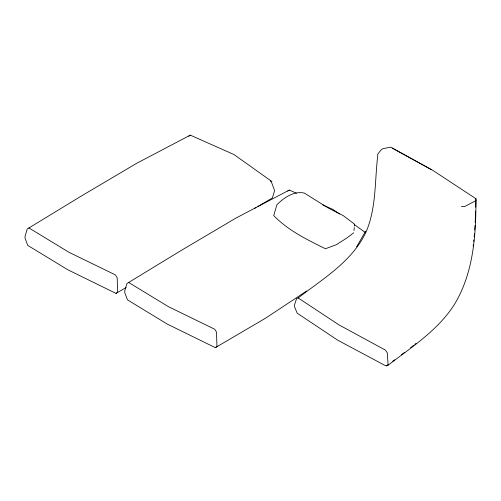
<?xml version="1.0" encoding="UTF-8"?>
<svg xmlns="http://www.w3.org/2000/svg" width="501" height="501" viewBox="0 0 501 501"><rect width="100%" height="100%" fill="white"/><g stroke="black" fill="none" stroke-linecap="round" stroke-linejoin="round"><path stroke-width="0.75" d="M354.389 226.076L354.426 224.072L343.248 215.618L328.838 208.378L304.345 193.073C293.78 190.781 284.011 197.682 276.884 204.74L273.721 215.605C288.05 230.429 307.151 239.728 325.45 248.746L336.271 244.745L346.448 238.257L353.731 232.796M392.302 148.146L433.208 170.616L475.95 198.734L475.95 200.619C475.994 236.247 473.226 273.521 454.269 304.721C437.799 330.309 411.803 347.043 388.112 365.191L386.534 365.855L384.693 365.279L337.605 340.116L297.181 313.169L294.613 306.925L294.488 304.915L296.567 298.64L298.176 297.957C323.045 278.619 352.428 261.441 366.175 231.712C376.364 207.802 374.673 181.431 377.698 156.137L377.691 154.22L381.418 149.48L383.177 148.634L390.63 147.131L431.499 169.676M475.599 211.04L475.186 222.525M475.712 207.195L475.95 198.734M474.428 233.798L474.165 236.841M474.685 230.04L474.986 225.531M353.975 230.523L354.295 227.498M473.195 246.085L473.357 244.544M473.677 241.463L473.84 239.923M356.606 246.861L365.649 231.136M410.626 347.688L413.644 345.302M414.847 344.35L416.055 343.398M386.534 365.855L388.394 364.465M392.74 361.215L394.6 359.824M401.426 354.727L404.526 352.41M306.706 290.962L265.649 318.135L215.336 347.656L167.259 324.078L127.404 299.823L124.774 292.722L124.755 290.824L126.972 283.491L181.562 250.237L235.946 218.085L289.315 190.061L296.442 193.223M271.955 181.569L233.954 154.533L190.299 135.145L136.704 163.288L82.095 195.578L27.273 228.97L25.05 236.334L25.069 238.238L27.705 245.371L67.729 269.726L116.013 293.404L126.114 287.474M188.683 136.216L190.299 135.145M116.013 293.404L117.622 292.34L117.19 277.805L115.462 274.943L68.913 252.26L28.889 227.905M287.712 191.119L289.315 190.061M215.336 347.656L216.946 346.598L216.513 332.119L214.791 329.27L168.436 306.681L128.582 282.426M254.589 208.378L255.936 207.602M257.959 206.431L272.387 197.964L274.611 190.599L271.955 183.429L270.227 180.567M475.95 200.619L464.796 206.443L461.402 206.356M322.813 204.934L332.789 209.368L339.584 213.996M298.176 297.957L338.814 324.792L385.488 350.161L387.292 352.836L388.112 365.191M354.157 224.461L365.567 232.646"/></g></svg>
